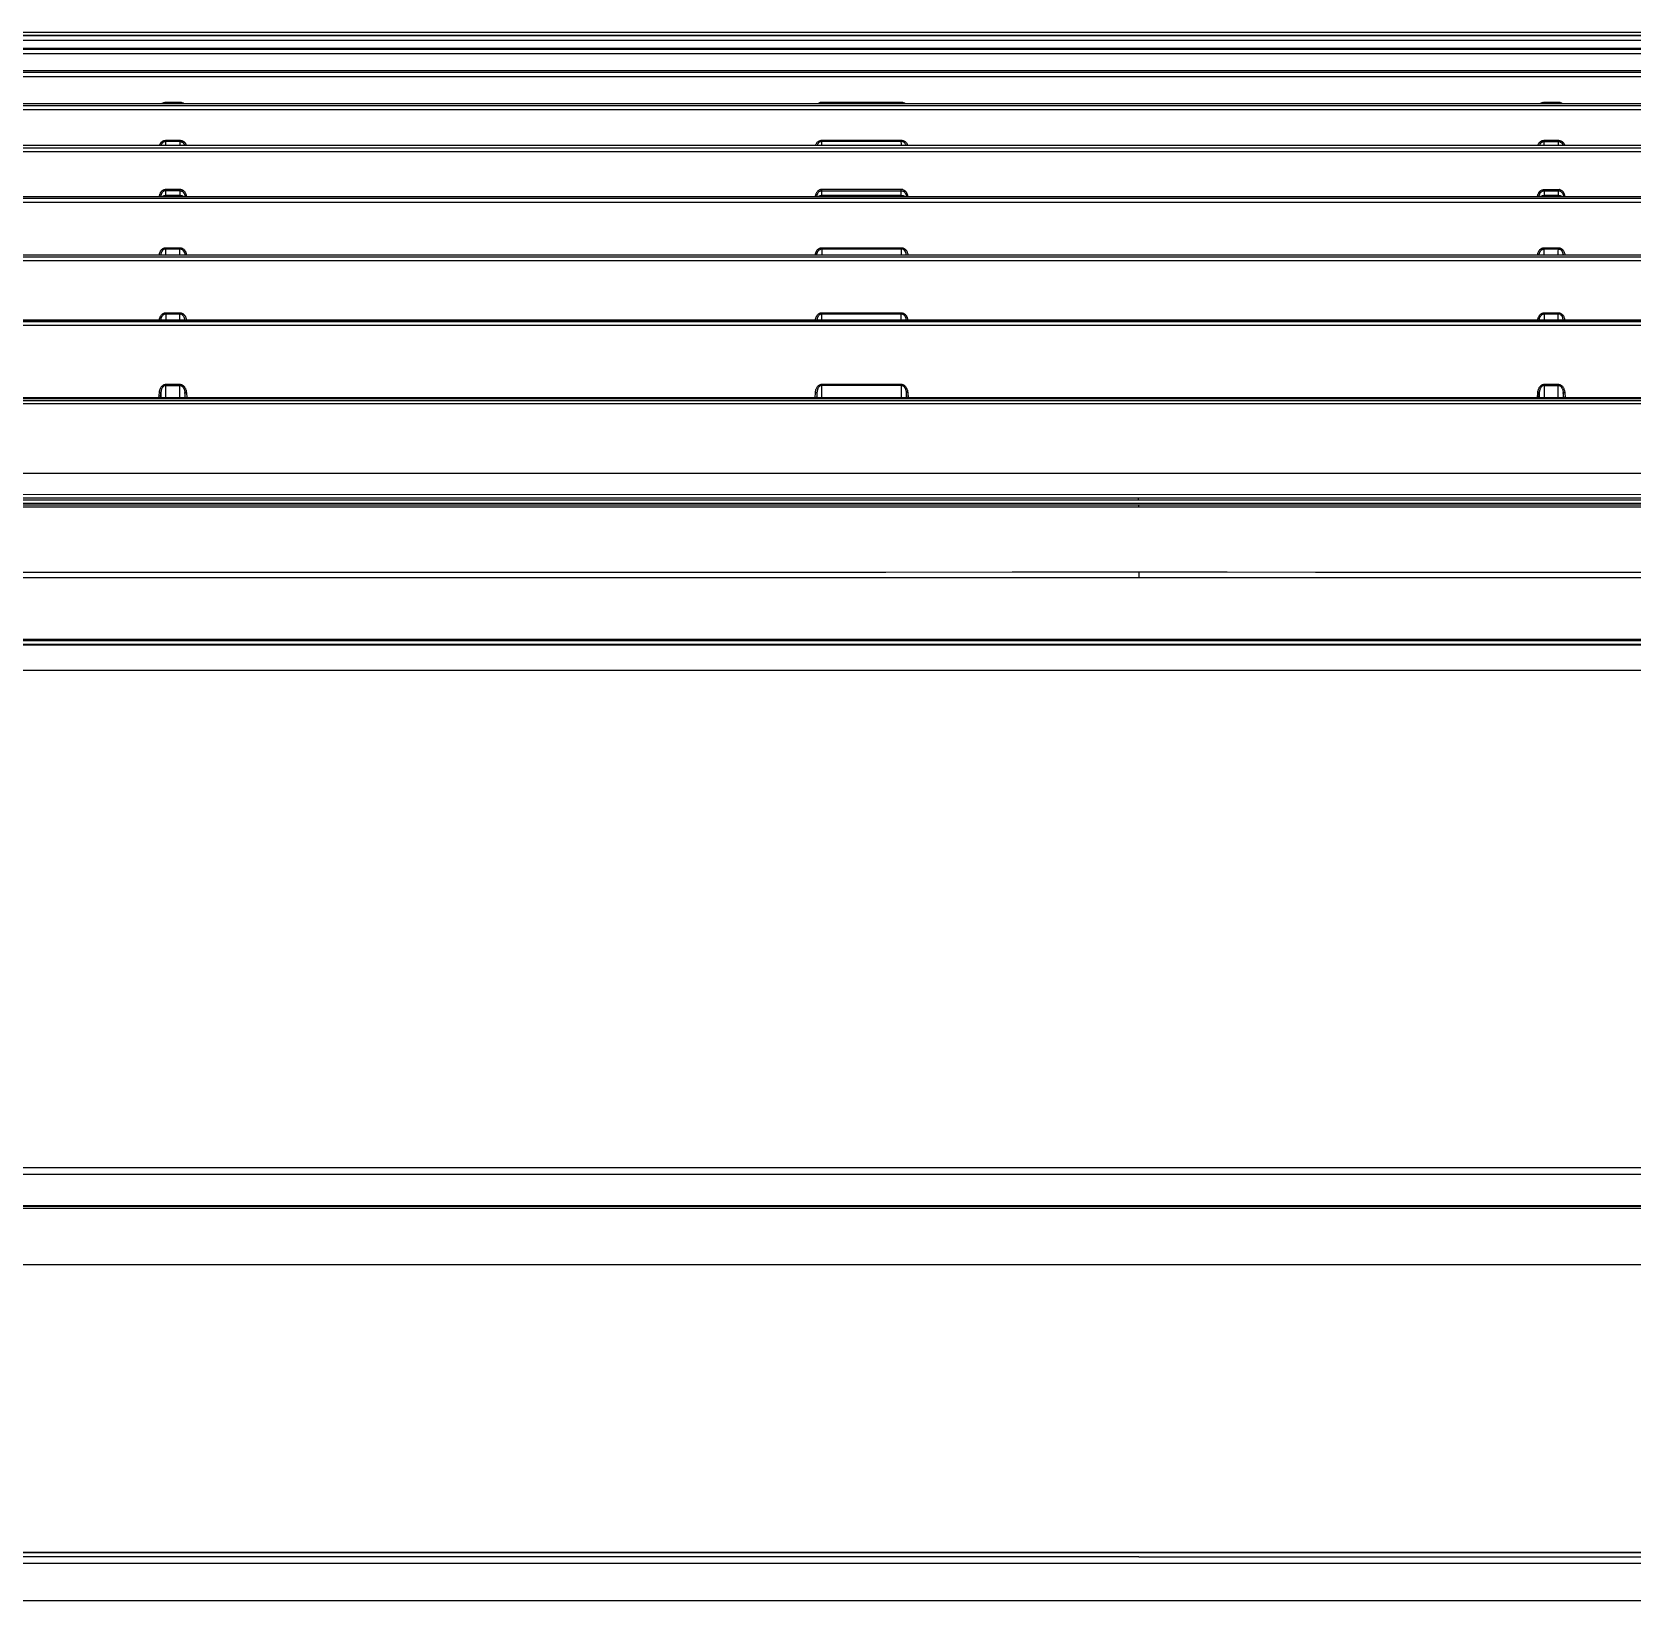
# Model space of a CAD drawing. Header units: millimetres. Extents: x 1291 to 5660, y 748 to 2981.
# Drawn here: x 1605.8 to 1920.6, y 2232.4 to 2541.1 of the extents above; entities that cross this region are included whole.
import ezdxf

# ---------------------------------------------------------------- set-up
doc = ezdxf.new("R2010")
doc.units = ezdxf.units.MM

msp = doc.modelspace()

# ---------------------------------------------------------------- linework, layer by layer
for p, q in [((1632.14, 2518.81), (1632.13, 2519.81)), ((1903.35, 2518.81), (1903.35, 2519.81)), ((1632.14, 2508.83), (1632.14, 2510.13)), ((1634.95, 2508.83), (1634.95, 2510.13)), ((1776.87, 2508.83), (1776.87, 2510.14)), ((1906.16, 2508.83), (1906.16, 2510.13)), ((1632.15, 2497.27), (1632.15, 2498.67)), ((1761.25, 2484.45), (1761.25, 2485.89)), ((1776.85, 2484.45), (1776.85, 2485.89)), ((1761.26, 2469.17), (1761.26, 2471.82)), ((1903.39, 2469.17), (1903.39, 2471.8)), ((1906.12, 2469.17), (1906.12, 2471.8))]:
    msp.add_line(p, q)
for points in [[(1372.48, 2541.11), (2274.45, 2541.11)], [(2273.45, 2540.44), (1373.48, 2540.44)], [(1373.48, 2537.93), (2273.44, 2537.93)], [(2272.95, 2540.34), (1373.98, 2540.34)], [(2272.95, 2539.44), (1373.98, 2539.44)], [(1373.98, 2537.73), (2272.95, 2537.73)], [(2272.95, 2536.83), (1373.98, 2536.83)], [(2271.84, 2533.49), (1375.09, 2533.49)], [(1375.48, 2533.2), (2271.45, 2533.2)], [(2271.45, 2532.32), (1375.48, 2532.32)], [(1377.42, 2527.05), (2269.51, 2527.05)], [(1377.42, 2526.68), (2269.51, 2526.68)], [(2268.95, 2525.83), (1377.98, 2525.83), (1377.98, 2527.08)], [(1631.44, 2527.09), (1631.65, 2527.2), (1631.68, 2527.21), (1631.71, 2527.23), (1631.73, 2527.24), (1631.76, 2527.25), (1632.01, 2527.3)], [(1631.83, 2527.26), (1631.88, 2527.28)], [(1632.01, 2527.3), (1632.13, 2527.31), (1635.01, 2527.31), (1635.04, 2527.3)], [(1632.13, 2527.08), (1632.13, 2527.31)], [(1634.95, 2527.08), (1634.95, 2527.31)], [(1635.07, 2527.3), (1635.19, 2527.28), (1635.32, 2527.25), (1635.43, 2527.2), (1635.46, 2527.19), (1635.49, 2527.18), (1635.52, 2527.17), (1635.54, 2527.15), (1635.63, 2527.1)], [(1760.52, 2527.08), (1760.74, 2527.2), (1760.76, 2527.22), (1760.8, 2527.23), (1760.83, 2527.24), (1760.86, 2527.25), (1760.91, 2527.26), (1760.98, 2527.29), (1761.1, 2527.31), (1761.22, 2527.31), (1776.91, 2527.31)], [(1761.22, 2527.31), (1761.22, 2527.08)], [(1776.88, 2527.31), (1776.88, 2527.08)], [(1777, 2527.31), (1777.13, 2527.29), (1777.24, 2527.25), (1777.36, 2527.2), (1777.39, 2527.19), (1777.42, 2527.18), (1777.44, 2527.17), (1777.47, 2527.16), (1777.56, 2527.1)], [(1902.65, 2527.09), (1902.86, 2527.2), (1902.89, 2527.21), (1902.92, 2527.23), (1902.95, 2527.24), (1902.98, 2527.25), (1903.22, 2527.3), (1903.35, 2527.31), (1906.22, 2527.31), (1906.25, 2527.3)], [(1903.04, 2527.26), (1903.1, 2527.28)], [(1903.35, 2527.08), (1903.35, 2527.31)], [(1906.16, 2527.08), (1906.16, 2527.31)], [(1906.29, 2527.3), (1906.41, 2527.28), (1906.53, 2527.25), (1906.64, 2527.2), (1906.67, 2527.19), (1906.7, 2527.18), (1906.73, 2527.17), (1906.75, 2527.15), (1906.84, 2527.1)], [(2266.4, 2518.77), (1380.52, 2518.77)], [(2265.95, 2518.8), (1380.98, 2518.8)], [(1630.9, 2518.81), (1630.92, 2518.86), (1630.94, 2518.92), (1630.96, 2518.98), (1631.02, 2519.09), (1631.08, 2519.2), (1631.1, 2519.23), (1631.11, 2519.26), (1631.16, 2519.31), (1631.19, 2519.36), (1631.23, 2519.4), (1631.28, 2519.45), (1631.33, 2519.49)], [(1631.74, 2519.46), (1631.66, 2519.42), (1631.58, 2519.36), (1631.52, 2519.31), (1631.5, 2519.29), (1631.47, 2519.26), (1631.43, 2519.22), (1631.4, 2519.18), (1631.37, 2519.14), (1631.34, 2519.1), (1631.32, 2519.06), (1631.27, 2518.97), (1631.23, 2518.88), (1631.2, 2518.81)], [(1631.35, 2519.51), (1631.37, 2519.53), (1631.42, 2519.57), (1631.53, 2519.64), (1631.64, 2519.7), (1631.67, 2519.71), (1631.7, 2519.73), (1631.82, 2519.77), (1631.88, 2519.78), (1632.01, 2519.8), (1632.14, 2519.81), (1634.95, 2519.81)], [(1631.73, 2519.74), (1631.76, 2519.75)], [(1634.95, 2519.56), (1632.14, 2519.56), (1632.03, 2519.55), (1631.93, 2519.54), (1631.89, 2519.52), (1631.84, 2519.5), (1631.82, 2519.49), (1631.79, 2519.48), (1631.77, 2519.47)], [(1634.95, 2518.81), (1634.95, 2519.81), (1635.07, 2519.8), (1635.2, 2519.78), (1635.26, 2519.77), (1635.32, 2519.75), (1635.35, 2519.74), (1635.38, 2519.73), (1635.41, 2519.71), (1635.44, 2519.7), (1635.55, 2519.64), (1635.66, 2519.57), (1635.71, 2519.54), (1635.75, 2519.49), (1635.78, 2519.47), (1635.8, 2519.45), (1635.83, 2519.43), (1635.85, 2519.4), (1635.93, 2519.31), (1636, 2519.21), (1636.03, 2519.15), (1636.06, 2519.1), (1636.08, 2519.07), (1636.1, 2519.04), (1636.11, 2519.01)], [(1635, 2519.56), (1635.1, 2519.55), (1635.15, 2519.54), (1635.2, 2519.52), (1635.24, 2519.5), (1635.3, 2519.48), (1635.32, 2519.47), (1635.34, 2519.46), (1635.42, 2519.41), (1635.51, 2519.36), (1635.55, 2519.32), (1635.6, 2519.27), (1635.62, 2519.25), (1635.64, 2519.24), (1635.65, 2519.22), (1635.71, 2519.14), (1635.77, 2519.06), (1635.79, 2519.01), (1635.81, 2518.97), (1635.83, 2518.94), (1635.84, 2518.92), (1635.85, 2518.9), (1635.85, 2518.88), (1635.88, 2518.81)], [(1636.12, 2518.98), (1636.18, 2518.81)], [(1759.99, 2518.81), (1760.01, 2518.87), (1760.03, 2518.93), (1760.05, 2518.98), (1760.11, 2519.1), (1760.17, 2519.21)], [(1760.19, 2519.24), (1760.21, 2519.26), (1760.22, 2519.29), (1760.24, 2519.31), (1760.33, 2519.41), (1760.44, 2519.52)], [(1760.43, 2519.1), (1760.41, 2519.06), (1760.36, 2518.97), (1760.32, 2518.88), (1760.3, 2518.81)], [(1760.56, 2519.26), (1760.52, 2519.22), (1760.49, 2519.19), (1760.46, 2519.14)], [(1760.47, 2519.54), (1760.49, 2519.56), (1760.52, 2519.58), (1760.62, 2519.65), (1760.73, 2519.71), (1760.76, 2519.72), (1760.79, 2519.73), (1760.91, 2519.77), (1760.98, 2519.79), (1761.1, 2519.81), (1761.23, 2519.81)], [(1760.61, 2519.31), (1760.59, 2519.3)], [(1760.86, 2519.48), (1760.84, 2519.47), (1760.75, 2519.42), (1760.67, 2519.36)], [(1760.82, 2519.74), (1760.85, 2519.75)], [(1777.25, 2519.48), (1777.22, 2519.49), (1777.2, 2519.5), (1777.18, 2519.51), (1777.13, 2519.53), (1777.08, 2519.54), (1777.03, 2519.55), (1776.98, 2519.56), (1776.93, 2519.56), (1761.23, 2519.56), (1761.13, 2519.56), (1761.03, 2519.54), (1760.98, 2519.53), (1760.93, 2519.51), (1760.9, 2519.5)], [(1761.23, 2518.82), (1761.22, 2519.81), (1777, 2519.81), (1777.13, 2519.78), (1777.19, 2519.77), (1777.25, 2519.75), (1777.28, 2519.74), (1777.31, 2519.73), (1777.37, 2519.71), (1777.48, 2519.64), (1777.58, 2519.58), (1777.64, 2519.54), (1777.68, 2519.49), (1777.71, 2519.48), (1777.75, 2519.43), (1777.77, 2519.41), (1777.86, 2519.31), (1777.93, 2519.21), (1777.96, 2519.15)], [(1776.88, 2518.82), (1776.87, 2519.81)], [(1777.55, 2519.26), (1777.53, 2519.28), (1777.51, 2519.29), (1777.48, 2519.33), (1777.44, 2519.36), (1777.36, 2519.42), (1777.27, 2519.47)], [(1777.58, 2519.22), (1777.64, 2519.14), (1777.7, 2519.06), (1777.72, 2519.02)], [(1777.74, 2518.97), (1777.75, 2518.95), (1777.76, 2518.93)], [(1777.79, 2518.88), (1777.81, 2518.81)], [(1777.99, 2519.1), (1778.01, 2519.07), (1778.02, 2519.05), (1778.03, 2519.01), (1778.05, 2518.99), (1778.11, 2518.81)], [(1902.11, 2518.8), (1902.15, 2518.92), (1902.17, 2518.98), (1902.23, 2519.09), (1902.29, 2519.2), (1902.31, 2519.23), (1902.33, 2519.26), (1902.44, 2519.4), (1902.56, 2519.52), (1902.58, 2519.53), (1902.64, 2519.57), (1902.74, 2519.64), (1902.85, 2519.7), (1902.88, 2519.72), (1902.91, 2519.73), (1902.94, 2519.74)], [(1902.35, 2519.28), (1902.36, 2519.3), (1902.4, 2519.35)], [(1902.56, 2519.1), (1902.53, 2519.06), (1902.48, 2518.97), (1902.44, 2518.88), (1902.42, 2518.81)], [(1902.71, 2519.29), (1902.68, 2519.26), (1902.65, 2519.22), (1902.61, 2519.18), (1902.58, 2519.14)], [(1902.79, 2519.36), (1902.87, 2519.42), (1902.96, 2519.46), (1902.98, 2519.47), (1903.01, 2519.48), (1903.03, 2519.49), (1903.05, 2519.5), (1903.1, 2519.52), (1903.15, 2519.54), (1903.25, 2519.55), (1903.35, 2519.56), (1906.21, 2519.56), (1906.27, 2519.55), (1906.31, 2519.55), (1906.36, 2519.54), (1906.41, 2519.52), (1906.46, 2519.5), (1906.48, 2519.49), (1906.53, 2519.47), (1906.55, 2519.46), (1906.64, 2519.41), (1906.72, 2519.36), (1906.76, 2519.32), (1906.8, 2519.29), (1906.82, 2519.27), (1906.83, 2519.25), (1906.85, 2519.24)], [(1902.97, 2519.75), (1903.03, 2519.76), (1903.09, 2519.78), (1903.22, 2519.8), (1903.35, 2519.81), (1906.16, 2519.81), (1906.29, 2519.8), (1906.41, 2519.78), (1906.47, 2519.76), (1906.53, 2519.75)], [(1906.16, 2518.81), (1906.16, 2519.81)], [(1906.56, 2519.74), (1906.59, 2519.73), (1906.62, 2519.72), (1906.77, 2519.64), (1906.87, 2519.57), (1906.92, 2519.53), (1906.97, 2519.49), (1906.99, 2519.47), (1907.01, 2519.45), (1907.06, 2519.4), (1907.14, 2519.3), (1907.21, 2519.2), (1907.24, 2519.15)], [(1906.86, 2519.22), (1906.93, 2519.14), (1906.98, 2519.06), (1907.01, 2519.01), (1907.03, 2518.97), (1907.04, 2518.94), (1907.05, 2518.92)], [(1907.07, 2518.88), (1907.09, 2518.81)], [(1907.28, 2519.09), (1907.29, 2519.06), (1907.31, 2519.04), (1907.32, 2519.01)], [(1907.33, 2518.98), (1907.39, 2518.81)], [(1380.98, 2518.35), (2265.95, 2518.35)], [(2265.95, 2517.53), (1380.98, 2517.53)], [(1635.04, 2510.12), (1635.01, 2510.13), (1632.14, 2510.13), (1632.01, 2510.12), (1631.88, 2510.09), (1631.82, 2510.08), (1631.75, 2510.06), (1631.69, 2510.03), (1631.64, 2510.01), (1631.52, 2509.95), (1631.5, 2509.92), (1631.47, 2509.9), (1631.44, 2509.89), (1631.41, 2509.87), (1631.32, 2509.78), (1631.23, 2509.69), (1631.19, 2509.64), (1631.15, 2509.58), (1631.11, 2509.53), (1631.07, 2509.48), (1630.96, 2509.24), (1630.95, 2509.21), (1630.93, 2509.15), (1630.92, 2509.12), (1630.9, 2509.05), (1630.88, 2508.99), (1630.86, 2508.83)], [(1631.36, 2509.42), (1631.34, 2509.37), (1631.31, 2509.33), (1631.27, 2509.24), (1631.23, 2509.14), (1631.21, 2509.09), (1631.2, 2509.04), (1631.18, 2508.99), (1631.17, 2508.94), (1631.16, 2508.84), (1631.15, 2508.74)], [(1631.41, 2509.49), (1631.39, 2509.47), (1631.38, 2509.44)], [(1631.56, 2509.66), (1631.49, 2509.58), (1631.42, 2509.51)], [(1631.62, 2509.71), (1631.6, 2509.69)], [(1634.95, 2509.89), (1632.14, 2509.89), (1632.03, 2509.88), (1631.93, 2509.86), (1631.9, 2509.85), (1631.88, 2509.85), (1631.86, 2509.84), (1631.83, 2509.83), (1631.78, 2509.81), (1631.73, 2509.78), (1631.69, 2509.75), (1631.65, 2509.72)], [(1635, 2509.89), (1635.05, 2509.88), (1635.11, 2509.87), (1635.15, 2509.86), (1635.2, 2509.85), (1635.25, 2509.83), (1635.3, 2509.81), (1635.35, 2509.78), (1635.44, 2509.72), (1635.52, 2509.66), (1635.54, 2509.64), (1635.56, 2509.62), (1635.57, 2509.61)], [(1635.14, 2510.11), (1635.07, 2510.12)], [(1635.72, 2509.83), (1635.67, 2509.87), (1635.56, 2509.94), (1635.45, 2510.01), (1635.42, 2510.02), (1635.27, 2510.08), (1635.2, 2510.09)], [(1635.39, 2510.03), (1635.36, 2510.05), (1635.33, 2510.06)], [(1635.6, 2509.58), (1635.63, 2509.54), (1635.66, 2509.5), (1635.72, 2509.42), (1635.77, 2509.33), (1635.79, 2509.31), (1635.8, 2509.28), (1635.81, 2509.26), (1635.82, 2509.23), (1635.84, 2509.19), (1635.85, 2509.14), (1635.88, 2509.04), (1635.91, 2508.94), (1635.93, 2508.84), (1635.94, 2508.74)], [(1635.83, 2509.71), (1635.81, 2509.73), (1635.79, 2509.75)], [(1636.02, 2509.45), (1636.01, 2509.47), (1635.94, 2509.58), (1635.86, 2509.68)], [(1636.24, 2508.73), (1636.22, 2508.87), (1636.2, 2508.99), (1636.16, 2509.12), (1636.12, 2509.24), (1636.1, 2509.3), (1636.07, 2509.36), (1636.05, 2509.39)], [(1760.04, 2509.22), (1759.99, 2509.06), (1759.98, 2509), (1759.94, 2508.83)], [(1760.03, 2509.19), (1760.02, 2509.16), (1760.01, 2509.13)], [(1760.24, 2509.59), (1760.2, 2509.54), (1760.17, 2509.48), (1760.1, 2509.37), (1760.05, 2509.25)], [(1760.31, 2509.1), (1760.29, 2509.05), (1760.27, 2509), (1760.26, 2508.95), (1760.24, 2508.83)], [(1761.23, 2508.83), (1761.23, 2510.14), (1761.1, 2510.13), (1760.97, 2510.11), (1760.91, 2510.09), (1760.85, 2510.06), (1760.79, 2510.04), (1760.73, 2510.02), (1760.58, 2509.94), (1760.53, 2509.89), (1760.51, 2509.87), (1760.41, 2509.79), (1760.32, 2509.69), (1760.28, 2509.64)], [(1760.43, 2509.38), (1760.4, 2509.34), (1760.36, 2509.24), (1760.32, 2509.15)], [(1760.49, 2509.47), (1760.47, 2509.45)], [(1760.72, 2509.72), (1760.7, 2509.7), (1760.68, 2509.68), (1760.66, 2509.67), (1760.58, 2509.59), (1760.52, 2509.51)], [(1760.67, 2509.99), (1760.62, 2509.95)], [(1760.74, 2509.73), (1760.78, 2509.76), (1760.83, 2509.79), (1760.87, 2509.81), (1760.92, 2509.84), (1760.95, 2509.84), (1760.97, 2509.85), (1761, 2509.86), (1761.02, 2509.87), (1761.13, 2509.89), (1761.23, 2509.89), (1776.93, 2509.89), (1776.98, 2509.89), (1777.11, 2509.86)], [(1776.94, 2510.13), (1776.91, 2510.14), (1761.23, 2510.14)], [(1777.14, 2510.11), (1777.07, 2510.12), (1777.01, 2510.13), (1776.97, 2510.13)], [(1777.14, 2509.85), (1777.16, 2509.84), (1777.19, 2509.83), (1777.21, 2509.82), (1777.26, 2509.8), (1777.28, 2509.79), (1777.37, 2509.73), (1777.45, 2509.66)], [(1777.26, 2510.06), (1777.2, 2510.08)], [(1777.72, 2509.76), (1777.7, 2509.79), (1777.65, 2509.83), (1777.6, 2509.87), (1777.49, 2509.95), (1777.38, 2510.01), (1777.32, 2510.04), (1777.29, 2510.05)], [(1777.47, 2509.65), (1777.49, 2509.63), (1777.51, 2509.61)], [(1777.52, 2509.59), (1777.56, 2509.55), (1777.59, 2509.51), (1777.65, 2509.42), (1777.7, 2509.34), (1777.71, 2509.31), (1777.72, 2509.29), (1777.73, 2509.26), (1777.75, 2509.24), (1777.76, 2509.19), (1777.79, 2509.15), (1777.82, 2509.05), (1777.84, 2508.95), (1777.86, 2508.85), (1777.87, 2508.74)], [(1778.17, 2508.74), (1778.15, 2508.87), (1778.13, 2509), (1778.09, 2509.13), (1778.05, 2509.24), (1778.03, 2509.31), (1778, 2509.37), (1777.99, 2509.39), (1777.97, 2509.42), (1777.96, 2509.45), (1777.93, 2509.48), (1777.87, 2509.59), (1777.79, 2509.69), (1777.76, 2509.72)], [(1902.07, 2508.83), (1902.1, 2508.99), (1902.11, 2509.05), (1902.13, 2509.12), (1902.14, 2509.15), (1902.15, 2509.18), (1902.17, 2509.21), (1902.18, 2509.24), (1902.23, 2509.36), (1902.29, 2509.48), (1902.4, 2509.64)], [(1902.33, 2509.53), (1902.36, 2509.58)], [(1902.36, 2508.74), (1902.37, 2508.84), (1902.39, 2508.94), (1902.41, 2509.04), (1902.42, 2509.09), (1902.44, 2509.14), (1902.48, 2509.24), (1902.53, 2509.33), (1902.55, 2509.37), (1902.58, 2509.42)], [(1902.4, 2509.64), (1902.44, 2509.69), (1902.53, 2509.78), (1902.63, 2509.87)], [(1902.59, 2509.44), (1902.6, 2509.47), (1902.64, 2509.51), (1902.7, 2509.58), (1902.78, 2509.66), (1902.8, 2509.68), (1902.9, 2509.75), (1903, 2509.81), (1903.04, 2509.83), (1903.07, 2509.84), (1903.09, 2509.85)], [(1902.66, 2509.89), (1902.68, 2509.9), (1902.73, 2509.95), (1902.85, 2510.01), (1902.97, 2510.06), (1903.03, 2510.08), (1903.09, 2510.09), (1903.22, 2510.12), (1903.35, 2510.13), (1903.35, 2508.83)], [(1903.15, 2509.86), (1903.25, 2509.88), (1903.35, 2509.89), (1906.21, 2509.89), (1906.27, 2509.88), (1906.32, 2509.87), (1906.37, 2509.86), (1906.42, 2509.85), (1906.47, 2509.83), (1906.52, 2509.81), (1906.56, 2509.78), (1906.65, 2509.72), (1906.73, 2509.66), (1906.77, 2509.62), (1906.79, 2509.61)], [(1903.35, 2510.13), (1906.22, 2510.13)], [(1907.45, 2508.73), (1907.44, 2508.87), (1907.41, 2508.99), (1907.38, 2509.12), (1907.33, 2509.24), (1907.31, 2509.3), (1907.28, 2509.36), (1907.27, 2509.39), (1907.25, 2509.41), (1907.23, 2509.45), (1907.22, 2509.47), (1907.15, 2509.58), (1907.03, 2509.73), (1907, 2509.75), (1906.98, 2509.78), (1906.93, 2509.83), (1906.88, 2509.87), (1906.78, 2509.94), (1906.66, 2510.01), (1906.63, 2510.02), (1906.48, 2510.08), (1906.42, 2510.09), (1906.35, 2510.11), (1906.29, 2510.12)], [(1906.6, 2510.03), (1906.57, 2510.05), (1906.54, 2510.06)], [(1906.79, 2509.61), (1906.94, 2509.42), (1906.99, 2509.33)], [(1906.81, 2509.58), (1906.84, 2509.54)], [(1907, 2509.31), (1907.01, 2509.28), (1907.02, 2509.26), (1907.03, 2509.23), (1907.05, 2509.19), (1907.07, 2509.14), (1907.1, 2509.04), (1907.13, 2508.94), (1907.14, 2508.84), (1907.15, 2508.74)], [(1383.65, 2508.77), (2263.47, 2508.77)], [(2265.76, 2508.31), (2264.46, 2508.35), (2263.15, 2508.37), (1383.98, 2508.37)], [(2265.75, 2507.52), (2264.45, 2507.57), (2263.15, 2507.59), (1383.99, 2507.59)], [(1631.51, 2508.83), (1631.81, 2508.98), (1632.14, 2509.03), (1634.95, 2509.03), (1635.28, 2508.98), (1635.57, 2508.83)], [(1760.6, 2508.83), (1760.89, 2508.98), (1761.23, 2509.03), (1776.87, 2509.03), (1777.21, 2508.98), (1777.5, 2508.83)], [(1902.72, 2508.83), (1903.02, 2508.98), (1903.35, 2509.03), (1906.16, 2509.03), (1906.49, 2508.98), (1906.79, 2508.83)], [(2261.73, 2497.18), (1385.29, 2497.18)], [(2265.75, 2496.61), (2264.6, 2496.71), (2263.45, 2496.78), (2262.3, 2496.81), (2261.14, 2496.83), (1385.98, 2496.83)], [(1630.85, 2497.21), (1630.87, 2497.34), (1630.89, 2497.48), (1630.91, 2497.54), (1630.92, 2497.61), (1630.96, 2497.73), (1631.02, 2497.85), (1631.08, 2497.97), (1631.11, 2498.03), (1631.15, 2498.09), (1631.17, 2498.11), (1631.19, 2498.14), (1631.21, 2498.17), (1631.23, 2498.19), (1631.32, 2498.3), (1631.41, 2498.39)], [(1631.93, 2498.41), (1631.77, 2498.35), (1631.73, 2498.32), (1631.69, 2498.29), (1631.65, 2498.26), (1631.62, 2498.24), (1631.49, 2498.11), (1631.42, 2498.02), (1631.41, 2498), (1631.4, 2497.97), (1631.38, 2497.95), (1631.36, 2497.93), (1631.34, 2497.88), (1631.31, 2497.83), (1631.27, 2497.74), (1631.23, 2497.63), (1631.2, 2497.53), (1631.18, 2497.43), (1631.17, 2497.32), (1631.15, 2497.21)], [(1631.44, 2498.41), (1631.47, 2498.43), (1631.49, 2498.45), (1631.52, 2498.47), (1631.57, 2498.5), (1631.64, 2498.53), (1631.69, 2498.57), (1631.75, 2498.59), (1631.78, 2498.61), (1631.82, 2498.62), (1631.85, 2498.63), (1631.88, 2498.63), (1632.01, 2498.66), (1632.15, 2498.67), (1635, 2498.67), (1635.03, 2498.66), (1635.06, 2498.66), (1635.14, 2498.65), (1635.2, 2498.63), (1635.27, 2498.62), (1635.32, 2498.59), (1635.35, 2498.58), (1635.38, 2498.57), (1635.42, 2498.55), (1635.45, 2498.53), (1635.56, 2498.47), (1635.67, 2498.39), (1635.76, 2498.29), (1635.79, 2498.27), (1635.81, 2498.25), (1635.83, 2498.22)], [(1631.6, 2498.22), (1631.58, 2498.2), (1631.56, 2498.18)], [(1631.88, 2498.39), (1631.86, 2498.38), (1631.83, 2498.37)], [(1631.99, 2498.42), (1632.04, 2498.43), (1632.09, 2498.44), (1632.15, 2498.44), (1635.01, 2498.44), (1635.04, 2498.43), (1635.15, 2498.41), (1635.2, 2498.39), (1635.25, 2498.37), (1635.35, 2498.32), (1635.44, 2498.26), (1635.52, 2498.18), (1635.53, 2498.16), (1635.56, 2498.14), (1635.57, 2498.12), (1635.6, 2498.1), (1635.63, 2498.06), (1635.66, 2498.02), (1635.77, 2497.83)], [(1634.93, 2497.27), (1634.94, 2498.67)], [(1634.96, 2498.44), (1634.99, 2498.44)], [(1635.78, 2497.81), (1635.79, 2497.78), (1635.8, 2497.76), (1635.81, 2497.74), (1635.83, 2497.68), (1635.87, 2497.53), (1635.9, 2497.43), (1635.91, 2497.32), (1635.93, 2497.21)], [(1635.85, 2498.19), (1635.94, 2498.09), (1636.03, 2497.92), (1636.06, 2497.85), (1636.08, 2497.79), (1636.11, 2497.73), (1636.16, 2497.61), (1636.18, 2497.48), (1636.21, 2497.34), (1636.22, 2497.21)], [(1759.95, 2497.22), (1759.96, 2497.35), (1759.99, 2497.49), (1760, 2497.55), (1760.02, 2497.62), (1760.03, 2497.65), (1760.04, 2497.68), (1760.05, 2497.71)], [(1760.06, 2497.74), (1760.12, 2497.86), (1760.17, 2497.98), (1760.24, 2498.1)], [(1760.24, 2497.23), (1760.25, 2497.33), (1760.27, 2497.44), (1760.3, 2497.54), (1760.33, 2497.64), (1760.36, 2497.75), (1760.41, 2497.84), (1760.43, 2497.89), (1760.46, 2497.94), (1760.47, 2497.96), (1760.48, 2497.98), (1760.5, 2498.01)], [(1760.26, 2498.12), (1760.28, 2498.15), (1760.3, 2498.18), (1760.32, 2498.2), (1760.41, 2498.3), (1760.5, 2498.4)], [(1760.51, 2498.03), (1760.58, 2498.11), (1760.65, 2498.19), (1760.68, 2498.22), (1760.69, 2498.23), (1760.71, 2498.25), (1760.73, 2498.27)], [(1760.53, 2498.42), (1760.56, 2498.44), (1760.58, 2498.46), (1760.61, 2498.48), (1760.67, 2498.51), (1760.72, 2498.55), (1760.79, 2498.58), (1760.84, 2498.6), (1760.88, 2498.62), (1760.91, 2498.63), (1760.95, 2498.63), (1760.97, 2498.64), (1761.1, 2498.67), (1761.24, 2498.68), (1761.24, 2497.27)], [(1760.78, 2498.3), (1760.82, 2498.33), (1760.87, 2498.35), (1760.92, 2498.38), (1760.95, 2498.39), (1761, 2498.41), (1761.03, 2498.42), (1761.07, 2498.43), (1761.13, 2498.44), (1761.18, 2498.45), (1761.24, 2498.45), (1776.86, 2498.45)], [(1761.24, 2498.68), (1776.86, 2498.68), (1776.86, 2497.48), (1776.86, 2497.27)], [(1776.89, 2498.68), (1776.93, 2498.67), (1776.97, 2498.67)], [(1777.13, 2498.4), (1777.1, 2498.41), (1777.08, 2498.42), (1777.03, 2498.43), (1776.97, 2498.44), (1776.94, 2498.45), (1776.92, 2498.45), (1776.89, 2498.45)], [(1777, 2498.67), (1777.06, 2498.66), (1777.13, 2498.64), (1777.19, 2498.63), (1777.26, 2498.6), (1777.28, 2498.59), (1777.32, 2498.58), (1777.35, 2498.56), (1777.37, 2498.55), (1777.49, 2498.48), (1777.6, 2498.4), (1777.65, 2498.35), (1777.69, 2498.3), (1777.71, 2498.28), (1777.74, 2498.26)], [(1777.86, 2497.23), (1777.84, 2497.33), (1777.83, 2497.44), (1777.81, 2497.54), (1777.77, 2497.64), (1777.72, 2497.79), (1777.7, 2497.82), (1777.69, 2497.84), (1777.65, 2497.94), (1777.58, 2498.02), (1777.55, 2498.07), (1777.53, 2498.11), (1777.5, 2498.13), (1777.47, 2498.17), (1777.44, 2498.19), (1777.37, 2498.26), (1777.28, 2498.33), (1777.23, 2498.35), (1777.21, 2498.36), (1777.19, 2498.38), (1777.16, 2498.39)], [(1777.75, 2497.69), (1777.74, 2497.74), (1777.73, 2497.77)], [(1777.76, 2498.23), (1777.79, 2498.2), (1777.86, 2498.1), (1777.93, 2497.98), (1777.96, 2497.92), (1777.99, 2497.86), (1778.02, 2497.8), (1778.04, 2497.74), (1778.08, 2497.61), (1778.12, 2497.49), (1778.14, 2497.35), (1778.15, 2497.22)], [(1902.06, 2497.21), (1902.08, 2497.34), (1902.1, 2497.48), (1902.12, 2497.54), (1902.14, 2497.61), (1902.15, 2497.64), (1902.17, 2497.7), (1902.18, 2497.73), (1902.23, 2497.85), (1902.29, 2497.97), (1902.33, 2498.03), (1902.36, 2498.09), (1902.44, 2498.19)], [(1902.36, 2497.21), (1902.38, 2497.32), (1902.39, 2497.43), (1902.41, 2497.53), (1902.44, 2497.63), (1902.48, 2497.74), (1902.53, 2497.83), (1902.58, 2497.93), (1902.59, 2497.95), (1902.61, 2497.97), (1902.62, 2498), (1902.64, 2498.02), (1902.7, 2498.11), (1902.77, 2498.18), (1902.8, 2498.2), (1902.82, 2498.22), (1902.84, 2498.24), (1902.86, 2498.26), (1903, 2498.35), (1903.04, 2498.37), (1903.07, 2498.38)], [(1902.38, 2498.11), (1902.4, 2498.14), (1902.42, 2498.17)], [(1902.44, 2498.19), (1902.53, 2498.3), (1902.62, 2498.39), (1902.65, 2498.41), (1902.68, 2498.43), (1902.7, 2498.45), (1902.74, 2498.47), (1902.78, 2498.5), (1902.85, 2498.53), (1902.9, 2498.57), (1902.97, 2498.59), (1903, 2498.61), (1903.07, 2498.63), (1903.09, 2498.63), (1903.22, 2498.66), (1903.36, 2498.67)], [(1903.09, 2498.39), (1903.14, 2498.41), (1903.25, 2498.43), (1903.3, 2498.44), (1903.36, 2498.44), (1906.23, 2498.44), (1906.25, 2498.43), (1906.31, 2498.42), (1906.36, 2498.41), (1906.42, 2498.39), (1906.47, 2498.37), (1906.51, 2498.34)], [(1903.36, 2497.27), (1903.36, 2498.67), (1906.22, 2498.67), (1906.24, 2498.66), (1906.28, 2498.66), (1906.35, 2498.65), (1906.41, 2498.63), (1906.48, 2498.62), (1906.54, 2498.59), (1906.57, 2498.58), (1906.61, 2498.57), (1906.66, 2498.53), (1906.77, 2498.47), (1906.88, 2498.39), (1906.94, 2498.34), (1906.98, 2498.29), (1907, 2498.27), (1907.03, 2498.25), (1907.04, 2498.22), (1907.06, 2498.19), (1907.15, 2498.09), (1907.21, 2497.97), (1907.25, 2497.92), (1907.28, 2497.85)], [(1906.14, 2497.27), (1906.14, 2497.95), (1906.15, 2498.44), (1906.15, 2498.67)], [(1906.2, 2498.44), (1906.17, 2498.44)], [(1906.75, 2498.16), (1906.73, 2498.18), (1906.65, 2498.26), (1906.56, 2498.32)], [(1907.02, 2497.76), (1907, 2497.78), (1906.99, 2497.81), (1906.98, 2497.83), (1906.87, 2498.02), (1906.84, 2498.06), (1906.81, 2498.1), (1906.79, 2498.12)], [(1907.15, 2497.21), (1907.13, 2497.32), (1907.11, 2497.43), (1907.09, 2497.53), (1907.06, 2497.63), (1907.04, 2497.68), (1907.03, 2497.74)], [(1907.3, 2497.79), (1907.32, 2497.73), (1907.37, 2497.61), (1907.4, 2497.48), (1907.42, 2497.34), (1907.44, 2497.21)], [(2265.76, 2495.87), (2264.61, 2495.97), (2263.46, 2496.03), (2262.3, 2496.08), (2261.14, 2496.09), (1385.99, 2496.09)], [(2260.03, 2484.35), (1387.12, 2484.35)], [(2259.64, 2484.11), (1387.48, 2484.11)], [(2259.64, 2484.44), (1387.49, 2484.44)], [(1630.87, 2484.35), (1630.88, 2484.48), (1630.91, 2484.61), (1630.92, 2484.68), (1630.93, 2484.75), (1630.96, 2484.81), (1630.98, 2484.88), (1631.03, 2485.01), (1631.12, 2485.19), (1631.16, 2485.25), (1631.18, 2485.28)], [(1631.18, 2484.44), (1631.19, 2484.57), (1631.21, 2484.62), (1631.22, 2484.68), (1631.23, 2484.73), (1631.25, 2484.78), (1631.27, 2484.89), (1631.32, 2484.99), (1631.35, 2485.04), (1631.37, 2485.09), (1631.4, 2485.14), (1631.43, 2485.19), (1631.49, 2485.28), (1631.56, 2485.37), (1631.66, 2485.46), (1631.69, 2485.48), (1631.71, 2485.5), (1631.73, 2485.52), (1631.83, 2485.58), (1631.86, 2485.59), (1631.88, 2485.6), (1631.91, 2485.61)], [(1631.21, 2485.34), (1631.23, 2485.36), (1631.32, 2485.47), (1631.41, 2485.57), (1631.44, 2485.59), (1631.47, 2485.61), (1631.5, 2485.63), (1631.52, 2485.65), (1631.64, 2485.73), (1631.7, 2485.76), (1631.75, 2485.79), (1631.79, 2485.8), (1631.82, 2485.81), (1631.86, 2485.83), (1631.88, 2485.84), (1631.95, 2485.85), (1632.02, 2485.87), (1632.08, 2485.87), (1632.16, 2485.88), (1632.16, 2484.45)], [(1631.93, 2485.62), (1631.95, 2485.63), (1631.99, 2485.64), (1632.01, 2485.64), (1632.05, 2485.65), (1632.16, 2485.66), (1634.92, 2485.66), (1634.98, 2485.65), (1635.04, 2485.65), (1635.06, 2485.64), (1635.09, 2485.64), (1635.12, 2485.63), (1635.15, 2485.62)], [(1632.16, 2485.88), (1634.92, 2485.88)], [(1634.92, 2484.44), (1634.92, 2485.88), (1634.99, 2485.87), (1635.06, 2485.87), (1635.09, 2485.86), (1635.13, 2485.85), (1635.16, 2485.85)], [(1635.2, 2485.84), (1635.26, 2485.81), (1635.33, 2485.79), (1635.39, 2485.76), (1635.45, 2485.73), (1635.48, 2485.71), (1635.54, 2485.67), (1635.56, 2485.65), (1635.61, 2485.61), (1635.67, 2485.57), (1635.77, 2485.47), (1635.85, 2485.36), (1635.93, 2485.25), (1636, 2485.13), (1636.03, 2485.07), (1636.05, 2485.01)], [(1635.25, 2485.58), (1635.2, 2485.6)], [(1635.33, 2485.53), (1635.3, 2485.55), (1635.28, 2485.56)], [(1635.54, 2485.35), (1635.52, 2485.37), (1635.4, 2485.48), (1635.35, 2485.52)], [(1635.48, 2485.41), (1635.44, 2485.45)], [(1635.91, 2484.35), (1635.9, 2484.46), (1635.89, 2484.57), (1635.87, 2484.68), (1635.83, 2484.78), (1635.82, 2484.84), (1635.8, 2484.89), (1635.78, 2484.94), (1635.76, 2484.99), (1635.71, 2485.09), (1635.66, 2485.19), (1635.62, 2485.24), (1635.59, 2485.28), (1635.56, 2485.32)], [(1635.79, 2485.44), (1635.81, 2485.41), (1635.83, 2485.39)], [(1636.07, 2484.97), (1636.08, 2484.94), (1636.09, 2484.91), (1636.11, 2484.88), (1636.15, 2484.75), (1636.2, 2484.48), (1636.21, 2484.35)], [(1759.96, 2484.36), (1759.98, 2484.49), (1760, 2484.63), (1760.01, 2484.7), (1760.03, 2484.76), (1760.05, 2484.82), (1760.07, 2484.89), (1760.12, 2485.02), (1760.18, 2485.14), (1760.21, 2485.2), (1760.25, 2485.26), (1760.26, 2485.29), (1760.29, 2485.32), (1760.31, 2485.35), (1760.33, 2485.37), (1760.41, 2485.48), (1760.51, 2485.58), (1760.53, 2485.6), (1760.56, 2485.62), (1760.61, 2485.67), (1760.67, 2485.71), (1760.73, 2485.74), (1760.79, 2485.77), (1760.85, 2485.8), (1760.88, 2485.81), (1761.04, 2485.87), (1761.12, 2485.88), (1761.18, 2485.88), (1761.25, 2485.89), (1776.85, 2485.89), (1776.92, 2485.88), (1776.99, 2485.88), (1777.03, 2485.87), (1777.06, 2485.86)], [(1760.66, 2485.38), (1760.58, 2485.29), (1760.52, 2485.2), (1760.49, 2485.15), (1760.46, 2485.1), (1760.43, 2485.05), (1760.41, 2485.01), (1760.37, 2484.9), (1760.34, 2484.79), (1760.32, 2484.74), (1760.31, 2484.69), (1760.3, 2484.63), (1760.29, 2484.58), (1760.26, 2484.44)], [(1760.78, 2485.5), (1760.75, 2485.47), (1760.73, 2485.46)], [(1760.8, 2485.51), (1760.82, 2485.53), (1760.87, 2485.56), (1760.91, 2485.59), (1760.95, 2485.6), (1760.97, 2485.61), (1761, 2485.62), (1761.11, 2485.65), (1761.14, 2485.66), (1761.19, 2485.67), (1761.25, 2485.67), (1776.85, 2485.67), (1776.91, 2485.67), (1776.97, 2485.66), (1777, 2485.65), (1777.02, 2485.65), (1777.05, 2485.64), (1777.07, 2485.63), (1777.13, 2485.61), (1777.18, 2485.59), (1777.2, 2485.57), (1777.23, 2485.56), (1777.26, 2485.55), (1777.27, 2485.53), (1777.32, 2485.5)], [(1760.91, 2485.83), (1760.95, 2485.84), (1760.98, 2485.85)], [(1761.05, 2485.64), (1761.03, 2485.63)], [(1777.09, 2485.86), (1777.13, 2485.85), (1777.19, 2485.83), (1777.32, 2485.77), (1777.38, 2485.74), (1777.4, 2485.72), (1777.44, 2485.7), (1777.46, 2485.69), (1777.49, 2485.67), (1777.54, 2485.62), (1777.6, 2485.58), (1777.65, 2485.53), (1777.72, 2485.45), (1777.74, 2485.42), (1777.75, 2485.4), (1777.78, 2485.37), (1777.86, 2485.26), (1777.92, 2485.14), (1777.96, 2485.08), (1777.99, 2485.02), (1778, 2484.98), (1778, 2484.95), (1778.02, 2484.92), (1778.03, 2484.89), (1778.07, 2484.76), (1778.1, 2484.62), (1778.13, 2484.49), (1778.14, 2484.36)], [(1777.37, 2485.46), (1777.4, 2485.42), (1777.45, 2485.38), (1777.47, 2485.36), (1777.49, 2485.34), (1777.51, 2485.31)], [(1777.52, 2485.29), (1777.55, 2485.25), (1777.58, 2485.2), (1777.64, 2485.1), (1777.69, 2485.01), (1777.71, 2484.95), (1777.73, 2484.9), (1777.74, 2484.85), (1777.76, 2484.79), (1777.79, 2484.69), (1777.82, 2484.58), (1777.84, 2484.45)], [(1902.08, 2484.35), (1902.1, 2484.48), (1902.12, 2484.61), (1902.14, 2484.68), (1902.15, 2484.75), (1902.17, 2484.81), (1902.19, 2484.88), (1902.24, 2485.01), (1902.3, 2485.13), (1902.34, 2485.19), (1902.37, 2485.25), (1902.39, 2485.28), (1902.4, 2485.3), (1902.43, 2485.34), (1902.44, 2485.36), (1902.53, 2485.47), (1902.62, 2485.57)], [(1902.39, 2484.44), (1902.4, 2484.57), (1902.42, 2484.62), (1902.43, 2484.68), (1902.44, 2484.73), (1902.46, 2484.78), (1902.53, 2484.99), (1902.56, 2485.04), (1902.58, 2485.09), (1902.61, 2485.14), (1902.64, 2485.19), (1902.71, 2485.28), (1902.77, 2485.37), (1902.87, 2485.46), (1902.9, 2485.48), (1902.92, 2485.5), (1902.94, 2485.52), (1903.04, 2485.58), (1903.07, 2485.59), (1903.09, 2485.6), (1903.12, 2485.61), (1903.14, 2485.62), (1903.18, 2485.63), (1903.2, 2485.64), (1903.23, 2485.64), (1903.26, 2485.65), (1903.37, 2485.66), (1906.13, 2485.66), (1906.19, 2485.65), (1906.25, 2485.65), (1906.28, 2485.64), (1906.31, 2485.64), (1906.34, 2485.63)], [(1902.65, 2485.59), (1902.68, 2485.61), (1902.73, 2485.65), (1902.79, 2485.69), (1902.85, 2485.73), (1902.91, 2485.76), (1902.97, 2485.79), (1903, 2485.8), (1903.04, 2485.81), (1903.07, 2485.83)], [(1903.1, 2485.84), (1903.17, 2485.85), (1903.24, 2485.87), (1903.37, 2485.88), (1903.37, 2484.45)], [(1903.37, 2485.88), (1906.13, 2485.88)], [(1906.13, 2484.44), (1906.13, 2485.88), (1906.21, 2485.87), (1906.27, 2485.87), (1906.31, 2485.86), (1906.34, 2485.85)], [(1906.41, 2485.6), (1906.36, 2485.62)], [(1906.38, 2485.85), (1906.41, 2485.84), (1906.48, 2485.81), (1906.6, 2485.76), (1906.66, 2485.73), (1906.69, 2485.71), (1906.72, 2485.69), (1906.75, 2485.67), (1906.78, 2485.65), (1906.83, 2485.61), (1906.88, 2485.57), (1906.98, 2485.47), (1907.06, 2485.36), (1907.14, 2485.25), (1907.21, 2485.13), (1907.24, 2485.07), (1907.27, 2485.01)], [(1906.52, 2485.55), (1906.49, 2485.56)], [(1906.75, 2485.35), (1906.73, 2485.37), (1906.69, 2485.41), (1906.65, 2485.45), (1906.61, 2485.48), (1906.56, 2485.52), (1906.54, 2485.53)], [(1907.13, 2484.35), (1907.12, 2484.46), (1907.11, 2484.57), (1907.05, 2484.78), (1907.03, 2484.84), (1907.02, 2484.89), (1907, 2484.94), (1906.97, 2484.99), (1906.93, 2485.09), (1906.87, 2485.19), (1906.83, 2485.24), (1906.81, 2485.28), (1906.79, 2485.3), (1906.77, 2485.32)], [(1907, 2485.44), (1907.02, 2485.41), (1907.04, 2485.39)], [(1907.28, 2484.97), (1907.29, 2484.94), (1907.3, 2484.91), (1907.32, 2484.88), (1907.36, 2484.75), (1907.38, 2484.61), (1907.41, 2484.48), (1907.43, 2484.35)], [(2265.75, 2483), (2264.24, 2483.18), (2262.71, 2483.3), (2261.18, 2483.38), (2259.64, 2483.4), (1387.48, 2483.4)], [(1631.18, 2471.16), (1631.2, 2471.18), (1631.24, 2471.24), (1631.32, 2471.36), (1631.41, 2471.46), (1631.47, 2471.51), (1631.52, 2471.56)], [(1631.83, 2471.51), (1631.78, 2471.48), (1631.73, 2471.44), (1631.71, 2471.41), (1631.69, 2471.4), (1631.56, 2471.27), (1631.5, 2471.18), (1631.43, 2471.07), (1631.38, 2470.98), (1631.33, 2470.86), (1631.29, 2470.76), (1631.26, 2470.64), (1631.24, 2470.59), (1631.23, 2470.53)], [(1631.58, 2471.6), (1631.6, 2471.62), (1631.64, 2471.64), (1631.7, 2471.68), (1631.83, 2471.74), (1631.86, 2471.75), (1631.89, 2471.76), (1631.96, 2471.78), (1632.03, 2471.79), (1632.1, 2471.8), (1634.98, 2471.8), (1635.05, 2471.79), (1635.12, 2471.78), (1635.16, 2471.77), (1635.19, 2471.76), (1635.25, 2471.74), (1635.32, 2471.71), (1635.38, 2471.68), (1635.51, 2471.6), (1635.56, 2471.56), (1635.62, 2471.51), (1635.67, 2471.46), (1635.69, 2471.43), (1635.71, 2471.41), (1635.74, 2471.38), (1635.76, 2471.36), (1635.81, 2471.3), (1635.85, 2471.24), (1635.92, 2471.12), (1635.99, 2471), (1636.04, 2470.87), (1636.07, 2470.8), (1636.13, 2470.6), (1636.16, 2470.47), (1636.18, 2470.33), (1636.2, 2470.18), (1636.28, 2469.16)], [(1631.76, 2471.71), (1631.79, 2471.72)], [(1631.94, 2471.56), (1631.91, 2471.54), (1631.88, 2471.53), (1631.86, 2471.52)], [(1632.18, 2469.17), (1632.18, 2470.97), (1632.17, 2471.6), (1632.11, 2471.6), (1632.05, 2471.59), (1632.02, 2471.58), (1632, 2471.57), (1631.97, 2471.57)], [(1632.17, 2471.6), (1632.17, 2471.8)], [(1632.18, 2471.6), (1634.91, 2471.6)], [(1634.9, 2469.17), (1634.9, 2470.34), (1634.91, 2470.97), (1634.91, 2471.8)], [(1634.91, 2471.6), (1634.97, 2471.6), (1635.03, 2471.59), (1635.06, 2471.58), (1635.08, 2471.57), (1635.12, 2471.57), (1635.14, 2471.56), (1635.2, 2471.53), (1635.25, 2471.51), (1635.3, 2471.48), (1635.33, 2471.45), (1635.35, 2471.44), (1635.39, 2471.4), (1635.44, 2471.36), (1635.48, 2471.32), (1635.52, 2471.27), (1635.53, 2471.25), (1635.55, 2471.23)], [(1635.41, 2471.66), (1635.45, 2471.64)], [(1760.33, 2471.26), (1760.41, 2471.37), (1760.51, 2471.48), (1760.56, 2471.52), (1760.62, 2471.57), (1760.64, 2471.59), (1760.67, 2471.61), (1760.7, 2471.64), (1760.73, 2471.65), (1760.85, 2471.72), (1760.88, 2471.74), (1760.92, 2471.75), (1760.95, 2471.76)], [(1760.66, 2471.28), (1760.58, 2471.19), (1760.52, 2471.09), (1760.47, 2470.98), (1760.42, 2470.88), (1760.38, 2470.77), (1760.35, 2470.66)], [(1760.98, 2471.54), (1760.95, 2471.53), (1760.92, 2471.52), (1760.87, 2471.49), (1760.83, 2471.45), (1760.8, 2471.43), (1760.78, 2471.41), (1760.75, 2471.39), (1760.73, 2471.37), (1760.69, 2471.33)], [(1760.99, 2471.77), (1761.05, 2471.79), (1761.13, 2471.81), (1761.19, 2471.81), (1761.26, 2471.82), (1776.84, 2471.82), (1776.84, 2469.17)], [(1761.03, 2471.57), (1761, 2471.56)], [(1761.08, 2471.59), (1761.12, 2471.6), (1761.15, 2471.6), (1761.2, 2471.61), (1761.26, 2471.61), (1776.84, 2471.61), (1776.9, 2471.61), (1776.96, 2471.6), (1776.99, 2471.6), (1777.02, 2471.59), (1777.04, 2471.58)], [(1776.84, 2471.82), (1776.98, 2471.81), (1777.02, 2471.8), (1777.05, 2471.79)], [(1777.07, 2471.57), (1777.13, 2471.54), (1777.18, 2471.52), (1777.21, 2471.5), (1777.23, 2471.49), (1777.25, 2471.47)], [(1777.08, 2471.79), (1777.12, 2471.77), (1777.19, 2471.75), (1777.25, 2471.72), (1777.28, 2471.71), (1777.32, 2471.69), (1777.35, 2471.67), (1777.38, 2471.65), (1777.49, 2471.57), (1777.54, 2471.52), (1777.59, 2471.48), (1777.65, 2471.42), (1777.67, 2471.39)], [(1777.28, 2471.45), (1777.33, 2471.41), (1777.37, 2471.37), (1777.41, 2471.33), (1777.44, 2471.28), (1777.47, 2471.26)], [(1777.73, 2471.31), (1777.77, 2471.25), (1777.85, 2471.14), (1777.91, 2471.01)], [(1902.01, 2469.16), (1902.09, 2470.18), (1902.11, 2470.33), (1902.14, 2470.47), (1902.15, 2470.53), (1902.17, 2470.6), (1902.21, 2470.74), (1902.25, 2470.87), (1902.31, 2471), (1902.34, 2471.06), (1902.37, 2471.13), (1902.39, 2471.16), (1902.41, 2471.18), (1902.43, 2471.21), (1902.45, 2471.24), (1902.54, 2471.36), (1902.63, 2471.46), (1902.68, 2471.51), (1902.73, 2471.56), (1902.76, 2471.58), (1902.79, 2471.6), (1902.85, 2471.64), (1902.91, 2471.68), (1902.98, 2471.71), (1903.04, 2471.74), (1903.11, 2471.76), (1903.18, 2471.78), (1903.24, 2471.79), (1903.32, 2471.8), (1906.19, 2471.8), (1906.3, 2471.79), (1906.33, 2471.78), (1906.4, 2471.76), (1906.47, 2471.74), (1906.53, 2471.71), (1906.57, 2471.69)], [(1902.86, 2471.36), (1902.82, 2471.32), (1902.78, 2471.27), (1902.71, 2471.18), (1902.65, 2471.07), (1902.59, 2470.98), (1902.55, 2470.86), (1902.51, 2470.76), (1902.47, 2470.64), (1902.45, 2470.59), (1902.44, 2470.53)], [(1903.04, 2471.51), (1902.9, 2471.4), (1902.88, 2471.38)], [(1902.99, 2471.48), (1902.94, 2471.44), (1902.92, 2471.41)], [(1903.15, 2471.56), (1903.13, 2471.54), (1903.09, 2471.53), (1903.07, 2471.52)], [(1903.39, 2471.6), (1903.33, 2471.6), (1903.27, 2471.59), (1903.24, 2471.58), (1903.21, 2471.57), (1903.18, 2471.57)], [(1903.39, 2471.6), (1906.12, 2471.6)], [(1906.12, 2471.6), (1906.18, 2471.6), (1906.24, 2471.59), (1906.27, 2471.58)], [(1906.3, 2471.57), (1906.33, 2471.57), (1906.36, 2471.56), (1906.41, 2471.53), (1906.47, 2471.51), (1906.49, 2471.49), (1906.51, 2471.48), (1906.54, 2471.45), (1906.56, 2471.44), (1906.61, 2471.4), (1906.65, 2471.36), (1906.69, 2471.32), (1906.73, 2471.27), (1906.75, 2471.25), (1906.77, 2471.23)], [(1906.6, 2471.68), (1906.63, 2471.66), (1906.66, 2471.64), (1906.78, 2471.56), (1906.83, 2471.51), (1906.93, 2471.41), (1906.95, 2471.38)], [(1907.02, 2471.3), (1907.06, 2471.24), (1907.14, 2471.12), (1907.21, 2470.97), (1907.23, 2470.93)], [(1386.54, 2469.04), (2260.5, 2469.04)], [(1386.54, 2468.62), (2260.51, 2468.62)], [(2260.2, 2469.16), (1386.93, 2469.16)], [(2260.14, 2469.16), (2260.14, 2467.94), (1386.98, 2467.94)], [(1630.8, 2469.16), (1630.88, 2470.18), (1630.9, 2470.33), (1630.92, 2470.47), (1630.93, 2470.53), (1630.95, 2470.6), (1630.97, 2470.67), (1630.99, 2470.74), (1631.04, 2470.87), (1631.09, 2471), (1631.13, 2471.06), (1631.16, 2471.13)], [(1631.1, 2469.16), (1631.18, 2470.19), (1631.08, 2470.18), (1630.88, 2470.18)], [(1631.22, 2470.48), (1631.21, 2470.42), (1631.19, 2470.3), (1631.18, 2470.19), (1631.18, 2469.17)], [(1635.58, 2471.18), (1635.62, 2471.13), (1635.65, 2471.07), (1635.7, 2470.98), (1635.75, 2470.86), (1635.79, 2470.76), (1635.82, 2470.64), (1635.85, 2470.53), (1635.87, 2470.42), (1635.89, 2470.3), (1635.9, 2470.19), (1636, 2470.18), (1636.2, 2470.18)], [(1635.99, 2469.16), (1635.98, 2469.18), (1635.95, 2469.68), (1635.9, 2470.19)], [(1635.9, 2470.19), (1635.9, 2469.16)], [(1636, 2470.97), (1636.02, 2470.93), (1636.03, 2470.9)], [(1759.89, 2469.16), (1759.98, 2470.2), (1759.99, 2470.34), (1760.01, 2470.48), (1760.03, 2470.55), (1760.04, 2470.61), (1760.08, 2470.75), (1760.13, 2470.88), (1760.19, 2471.01), (1760.22, 2471.07), (1760.25, 2471.14)], [(1759.98, 2470.2), (1760.18, 2470.19), (1760.27, 2470.2), (1760.27, 2469.16)], [(1760.27, 2470.2), (1760.25, 2469.9), (1760.22, 2469.6), (1760.19, 2469.16)], [(1760.27, 2471.17), (1760.29, 2471.2), (1760.31, 2471.23)], [(1760.34, 2470.6), (1760.32, 2470.55), (1760.31, 2470.49), (1760.3, 2470.43), (1760.29, 2470.32), (1760.27, 2470.2)], [(1777.48, 2471.24), (1777.5, 2471.21), (1777.52, 2471.19), (1777.55, 2471.14)], [(1777.58, 2471.09), (1777.63, 2470.98), (1777.68, 2470.88), (1777.72, 2470.77), (1777.75, 2470.66), (1777.78, 2470.55), (1777.8, 2470.43), (1777.82, 2470.32), (1777.83, 2470.2), (1777.83, 2469.17)], [(1778.13, 2470.2), (1777.92, 2470.19), (1777.83, 2470.2), (1777.91, 2469.18), (1777.91, 2469.16)], [(1777.93, 2470.98), (1777.94, 2470.94)], [(1777.96, 2470.91), (1777.97, 2470.88), (1778, 2470.81), (1778.02, 2470.75), (1778.06, 2470.61), (1778.09, 2470.48), (1778.13, 2470.2), (1778.21, 2469.16)], [(1902.31, 2469.16), (1902.39, 2470.19), (1902.3, 2470.18), (1902.09, 2470.18)], [(1902.43, 2470.48), (1902.42, 2470.42), (1902.4, 2470.3), (1902.39, 2470.19), (1902.39, 2469.17)], [(1906.79, 2471.2), (1906.8, 2471.18), (1906.83, 2471.13), (1906.86, 2471.07), (1906.91, 2470.98), (1906.96, 2470.86), (1907, 2470.76), (1907.04, 2470.64), (1907.06, 2470.53), (1907.09, 2470.42), (1907.11, 2470.3), (1907.12, 2470.19), (1907.12, 2469.16)], [(1907.2, 2469.18), (1907.12, 2470.19), (1907.21, 2470.18), (1907.41, 2470.18)], [(1907.24, 2470.9), (1907.26, 2470.87)], [(1907.28, 2470.8), (1907.31, 2470.73), (1907.34, 2470.6), (1907.37, 2470.47), (1907.4, 2470.33), (1907.41, 2470.18), (1907.5, 2469.16)], [(1356.57, 2454.33), (1356.75, 2454.33), (1356.95, 2454.32), (1357.15, 2454.32), (1357.35, 2454.32), (1358.87, 2454.32), (1358.91, 2454.31), (2287.81, 2454.31)], [(1354.2, 2450.24), (1354.26, 2450.24), (1354.46, 2450.22), (1354.65, 2450.21), (1354.72, 2450.2), (1354.79, 2450.2), (1354.86, 2450.2), (1354.99, 2450.19), (1355.06, 2450.19), (1355.19, 2450.18), (1355.39, 2450.18), (1355.46, 2450.17), (1355.66, 2450.17), (1355.73, 2450.16), (1356.35, 2450.15), (1356.42, 2450.14), (2291.41, 2450.17), (2291.45, 2450.17), (2291.78, 2450.18)], [(1356.12, 2449.5), (2290.81, 2449.5)], [(1823.47, 2449.5), (1823.47, 2449.08)], [(1355.87, 2448.1), (2291, 2448.1)], [(2290.82, 2447.66), (1356.36, 2447.66)], [(1356.51, 2448.41), (2290.56, 2448.4)], [(1356.56, 2449.08), (2290.37, 2449.08)], [(1823.59, 2447.66), (1823.59, 2448.1)], [(1347.96, 2433.8), (2299.21, 2433.8)], [(1539.53, 2434.87), (1773.83, 2434.87), (1798.71, 2434.88), (1840.97, 2434.88), (1858.36, 2434.87), (2118.66, 2434.87)], [(1823.59, 2434.88), (1823.59, 2433.8)], [(1338.06, 2421.65), (2309.1, 2421.65)], [(2308.4, 2421.33), (1338.76, 2421.33)], [(1338.47, 2420.54), (2308.46, 2420.54)], [(1338.71, 2420.69), (2308.46, 2420.69)], [(1338.29, 2415.57), (2308.46, 2415.57)], [(1364.4, 2317.71), (1364.42, 2317.72), (1364.96, 2317.73), (1365.02, 2317.73), (1365.24, 2317.73), (1365.32, 2317.74), (2282.07, 2317.73), (2282.12, 2317.73), (2282.77, 2317.7), (2282.81, 2317.7)], [(2282.74, 2316.32), (1365.15, 2316.34), (1365.1, 2316.34), (1364.76, 2316.34), (1364.7, 2316.33)], [(2281.69, 2309.68), (1365.49, 2309.68), (1365.49, 2316.34)], [(1361.51, 2307.38), (1361.52, 2307.67), (1361.59, 2308.06), (1361.73, 2308.44), (1361.91, 2308.78), (1362.17, 2309.11), (1362.47, 2309.37), (1362.83, 2309.6), (1363.27, 2309.8), (1363.75, 2309.95), (1364.28, 2310.05), (1364.83, 2310.1), (1365.16, 2310.12), (2281.73, 2310.11)], [(1362.1, 2309.33), (1362.18, 2309.39), (1362.33, 2309.51), (1362.5, 2309.63), (1362.68, 2309.73), (1362.87, 2309.82), (1362.92, 2309.85), (1362.97, 2309.86), (1363.02, 2309.88), (1363.07, 2309.9), (1363.17, 2309.95), (1363.28, 2309.98), (1363.48, 2310.05), (1363.69, 2310.1), (1363.8, 2310.13), (1363.91, 2310.15), (1364.02, 2310.17), (1364.13, 2310.19), (1364.24, 2310.2), (1364.35, 2310.21), (1364.58, 2310.23), (1364.81, 2310.25), (1365.03, 2310.26), (2282.14, 2310.26)], [(1364.33, 2298.67), (2282.85, 2298.67), (2283.4, 2298.82), (2283.65, 2299.2)], [(1365.88, 2242.89), (1366.1, 2242.79), (1366.33, 2242.68), (1366.99, 2242.45), (1367.69, 2242.27), (1368.41, 2242.14), (1369.13, 2242.04), (1369.92, 2241.98), (1370.72, 2241.95), (2276.28, 2241.95), (2276.87, 2241.96), (2277.64, 2242), (2278.4, 2242.09), (2278.53, 2242.11), (2278.66, 2242.13), (2279.24, 2242.22), (2279.8, 2242.35), (2280.43, 2242.53), (2281.02, 2242.76), (2281.16, 2242.82), (2281.31, 2242.89)], [(1370.77, 2242.05), (2276.4, 2242.05)], [(2280.67, 2239.9), (2280.05, 2239.88), (2280.02, 2239.87), (2279.83, 2239.87), (2279.79, 2239.86), (2279.12, 2239.84), (2279.09, 2239.83), (2277.51, 2239.81), (2277.46, 2239.8), (2276.17, 2239.8), (2276.02, 2239.79), (1371.22, 2239.79), (1371.08, 2239.8), (1369.12, 2239.81), (1369.09, 2239.81), (1368.83, 2239.81), (1368.78, 2239.82), (1367.62, 2239.85), (1367.59, 2239.86)], [(1823.58, 2241.12), (1370.56, 2241.12)], [(1823.58, 2241.11), (2049.63, 2241.12), (2277.13, 2241.12), (2277.23, 2241.13), (2278.19, 2241.14)], [(2308.67, 2232.44), (1338.71, 2232.44)]]:
    msp.add_lwpolyline(points)

doc.saveas('drawing.dxf')
